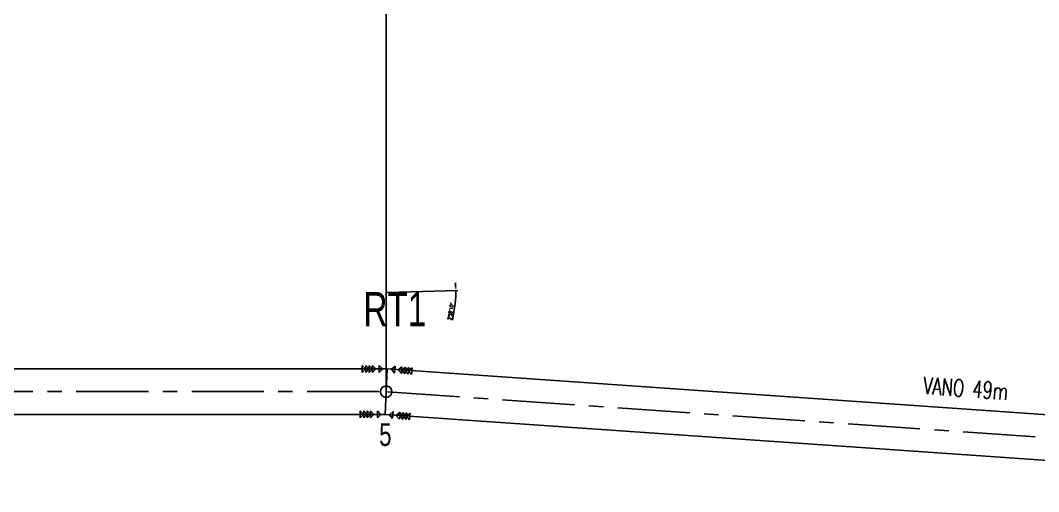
# Model space of a CAD drawing. Header units: millimetres. Extents: x 1587714 to 3094800, y -694377 to -413614.
# Drawn here: x 2240287 to 2285109, y -583457 to -562716 of the extents above; entities that cross this region are included whole.
import ezdxf

# ---------------------------------------------------------------- set-up
doc = ezdxf.new("R2010")
doc.units = ezdxf.units.MM
doc.linetypes.add('CENTER', pattern=[50.8, 31.75, -6.35, 6.35, -6.35])
doc.layers.add('Textos catenaria', color=7, linetype='Continuous')
doc.styles.add('ROMANS', font='arial.ttf', dxfattribs={"width": 0.7})
doc.styles.add('SIMPLEX', font='simplex.shx', dxfattribs={"width": 0.75})
doc.dimstyles.new('MSF-DIM1-50', dxfattribs={"dimscale": 50, "dimtxt": 3, "dimasz": 3.5, "dimexe": 1.5, "dimexo": 1.5, "dimgap": 1, "dimtad": 1, "dimdec": 3, "dimdsep": 46, "dimtxsty": 'SIMPLEX', "dimcen": 1.5, "dimclrd": 251, "dimclre": 251, "dimclrt": 7, "dimaunit": 1, "dimadec": 3, "dimazin": 0, "dimtfac": 1, "dimtdec": 3, "dimtmove": 0, "dimatfit": 3, "dimfxl": 1, "dimtolj": 1, "dimtzin": 0, "dimarcsym": 0})

# ---------------------------------------------------------------- blocks, each defined once
blk = doc.blocks.new('*D249')
at = {"color": 251, "lineweight": -2}
for p, q in [((2256440, -574690), (2259537, -574610)), ((2259425, -575176), (2259308, -575915))]:
    blk.add_line(p, q, dxfattribs=at)
for start, end in [(4.7139, 7.9513), (351.0127, 357.4903), (351.0153, 354.2528), (357.4903, 1.4764)]:
    blk.add_arc((2256365, -574692), 3097, start, end, dxfattribs=at)
at = {"color": 251}
for points in [[(2259482, -574436), (2259423, -574439), (2259462, -574612)], [(2259418, -575000), (2259476, -575004), (2259460, -574827)]]:
    blk.add_solid(points, dxfattribs=at)
at = {"layer": 'Defpoints', "color": 0}
for p in [(2256365, -574692), (2256365, -574692), (2259463, -574684), (2305229, -576833), (2057888, -579807)]:
    blk.add_point(p, dxfattribs=at)
at = {"color": 7, "insert": (2259229, -575523), "char_height": 150, "attachment_point": 5, "rotation": 81.0127, "style": 'SIMPLEX'}
blk.add_mtext('\\A1;3°59\'10"', dxfattribs=at)
blk = doc.blocks.new('*D256')
at = {"color": 251, "lineweight": -2}
for p, q in [((2148241, -578707), (2148274, -577938)), ((2156313, -579057), (2148158, -579057))]:
    blk.add_line(p, q, dxfattribs=at)
for start, end in [(177.5406, 180), (180, 180.5729), (177.5408, 178.7704), (181.8026, 183.0322)]:
    blk.add_arc((2156388, -579057), 8155, start, end, dxfattribs=at)
at = {"color": 251}
for points in [[(2148264, -578882), (2148206, -578882), (2148233, -579057)], [(2148208, -579314), (2148266, -579313), (2148234, -579139)]]:
    blk.add_solid(points, dxfattribs=at)
at = {"layer": 'Defpoints', "color": 0}
for p in [(2156388, -579057), (2156388, -579057), (2256431, -579057), (2148233, -579111), (2106388, -579557)]:
    blk.add_point(p, dxfattribs=at)
at = {"color": 7, "insert": (2148396, -578329), "char_height": 150, "attachment_point": 5, "rotation": 267.5406, "style": 'SIMPLEX'}
blk.add_mtext('\\A1;0°34\'23"', dxfattribs=at)

msp = doc.modelspace()

# ---------------------------------------------------------------- linework, layer by layer
at = {"color": 8}
msp.add_line((2256387.7201, -579057.058), (2256387.7201, -529054.325), dxfattribs=at)
at = {"color": 3}
for p, q in [((2156387.7201, -578057.058), (2256431.3811, -578057.058)), ((2305223.6601, -581457.058), (2256431.3811, -578057.058)), ((2156387.7201, -580057.058), (2256344.0592, -580057.058)), ((2305223.6601, -583457.058), (2256344.0592, -580057.058))]:
    msp.add_line(p, q, dxfattribs=at)
for p, q in [((2255337.8683, -577907.058), (2255337.8683, -578207.058)), ((2255337.8683, -577907.058), (2255487.8683, -578057.058)), ((2255487.8683, -578057.058), (2255337.8683, -578207.058)), ((2255487.8683, -577907.058), (2255487.8683, -578207.058)), ((2255487.8683, -577907.058), (2255637.8683, -578057.058)), ((2255637.8683, -578057.058), (2255487.8683, -578207.058)), ((2255637.8683, -577907.058), (2255637.8683, -578207.058)), ((2255637.8683, -577907.058), (2255787.8683, -578057.058)), ((2255787.8683, -578057.058), (2255637.8683, -578207.058)), ((2255787.8683, -577907.058), (2255787.8683, -578207.058)), ((2255787.8683, -577907.058), (2255937.8683, -578057.058)), ((2255937.8683, -578057.058), (2255787.8683, -578207.058)), ((2256087.8683, -577907.058), (2256087.8683, -578207.058)), ((2256087.8683, -577907.058), (2256237.8683, -578057.058)), ((2256237.8683, -578057.058), (2256087.8683, -578207.058)), ((2256786.6601, -577937.5679), (2256624.1575, -578073.9237)), ((2256624.1575, -578073.9237), (2256760.5133, -578236.4263)), ((2256786.6601, -577937.5679), (2256760.5133, -578236.4263)), ((2257085.5185, -577963.7146), (2256923.0159, -578100.0704)), ((2256923.0159, -578100.0704), (2257059.3717, -578262.573)), ((2257085.5185, -577963.7146), (2257059.3717, -578262.573)), ((2257234.9477, -577976.788), (2257072.4451, -578113.1438)), ((2257072.4451, -578113.1438), (2257208.8009, -578275.6464)), ((2257234.9477, -577976.788), (2257208.8009, -578275.6464)), ((2257384.3769, -577989.8613), (2257221.8743, -578126.2172)), ((2257221.8743, -578126.2172), (2257358.2302, -578288.7197)), ((2257384.3769, -577989.8613), (2257358.2302, -578288.7197)), ((2257533.8061, -578002.9347), (2257371.3035, -578139.2905)), ((2257371.3035, -578139.2905), (2257507.6594, -578301.7931)), ((2257533.8061, -578002.9347), (2257507.6594, -578301.7931)), ((2255250.5464, -579907.058), (2255250.5464, -580207.058)), ((2255250.5464, -579907.058), (2255400.5464, -580057.058)), ((2255400.5464, -579907.058), (2255400.5464, -580207.058)), ((2255400.5464, -579907.058), (2255550.5464, -580057.058)), ((2255550.5464, -579907.058), (2255550.5464, -580207.058)), ((2255550.5464, -579907.058), (2255700.5464, -580057.058)), ((2255700.5464, -579907.058), (2255700.5464, -580207.058)), ((2255700.5464, -579907.058), (2255850.5464, -580057.058)), ((2256000.5464, -579907.058), (2256000.5464, -580207.058)), ((2256000.5464, -579907.058), (2256150.5464, -580057.058)), ((2256699.3382, -579937.5679), (2256536.8356, -580073.9237)), ((2256699.3382, -579937.5679), (2256673.1915, -580236.4263)), ((2256998.1966, -579963.7146), (2256835.694, -580100.0704)), ((2256998.1966, -579963.7146), (2256972.0499, -580262.573)), ((2257147.6258, -579976.788), (2256985.1232, -580113.1438)), ((2257147.6258, -579976.788), (2257121.4791, -580275.6464)), ((2255400.5464, -580057.058), (2255250.5464, -580207.058)), ((2255550.5464, -580057.058), (2255400.5464, -580207.058)), ((2255700.5464, -580057.058), (2255550.5464, -580207.058)), ((2255850.5464, -580057.058), (2255700.5464, -580207.058)), ((2256150.5464, -580057.058), (2256000.5464, -580207.058)), ((2256536.8356, -580073.9237), (2256673.1915, -580236.4263)), ((2256835.694, -580100.0704), (2256972.0499, -580262.573)), ((2256985.1232, -580113.1438), (2257121.4791, -580275.6464)), ((2257297.055, -579989.8613), (2257134.5524, -580126.2172)), ((2257134.5524, -580126.2172), (2257270.9083, -580288.7197)), ((2257297.055, -579989.8613), (2257270.9083, -580288.7197)), ((2257446.4842, -580002.9347), (2257283.9816, -580139.2905)), ((2257283.9816, -580139.2905), (2257420.3375, -580301.7931)), ((2257446.4842, -580002.9347), (2257420.3375, -580301.7931))]:
    msp.add_line(p, q)
at = {"color": 5}
msp.add_line((2256344.1008, -580056.1062), (2256431.3395, -578058.0097), dxfattribs=at)
at = {"color": 11, "linetype": 'CENTER', "ltscale": 100}
for p, q in [((2156387.7201, -579057.058), (2256431.3811, -579057.058)), ((2305223.6601, -582457.058), (2256344.2253, -579053.2527))]:
    msp.add_line(p, q, dxfattribs=at)
at = {"color": 1}
msp.add_circle((2256387.7201, -579057.058), 250, dxfattribs=at)

# ---------------------------------------------------------------- texts
at = {"layer": 'Textos catenaria', "style": 'ROMANS', "width": 0.7}
for s, height, p in [('RT1', 1500, (2255387.3488, -576174.8918)), ('5', 1000, (2256080.4138, -581446.6567))]:
    msp.add_text(s, height=height, dxfattribs=at).set_placement(p)
at = {"layer": 'Textos catenaria', "style": 'SIMPLEX', "width": 0.7}
msp.add_text('VANO 49m', height=750, rotation=355.81808592, dxfattribs=at).set_placement((2280012.752, -579153.3308))

# ---------------------------------------------------------------- dimensions: what is measured, and where the dimension line sits
for base, line1, line2, picture, middle in [((2259462.9594, -574683.6689), ((2305229.1534, -576833.4078), (2256365.4718, -574691.652)), ((2057887.7201, -579807.058), (2256365.4718, -574691.652)), '*D249', (2259228.9248, -575523.2845)), ((2148233.3367, -579111.4195), ((2156387.7201, -579057.058), (2106387.7201, -579557.058)), ((2156387.7201, -579057.058), (2256431.3811, -579057.058)), '*D256', (2148396.337, -578328.6485))]:
    dim = msp.add_angular_dim_2l(base=base, line1=line1, line2=line2, dimstyle='MSF-DIM1-50')
    dim.commit()
    dim.dimension.update_dxf_attribs({"geometry": picture, "text_midpoint": middle})

doc.saveas('drawing.dxf')
